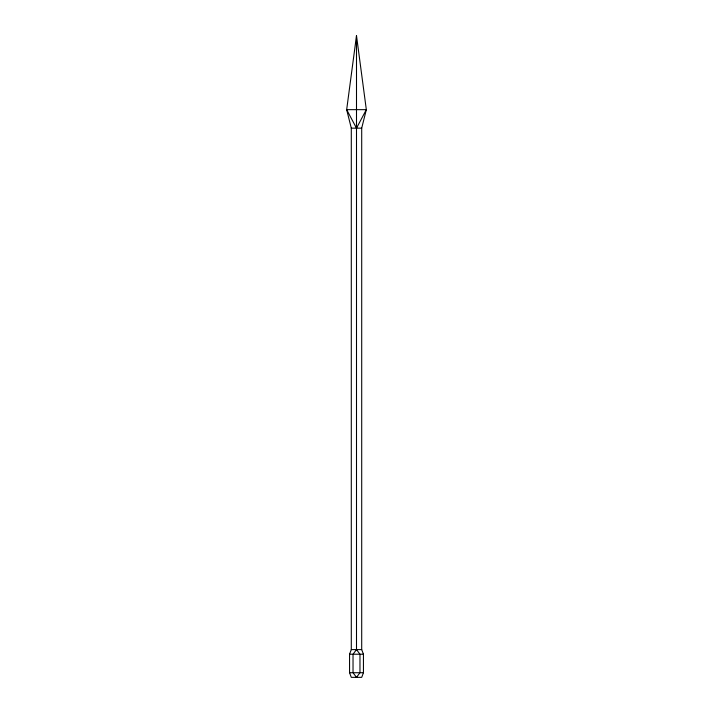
<?xml version="1.0" encoding="UTF-8"?>
<svg xmlns="http://www.w3.org/2000/svg" width="713" height="713" viewBox="0 0 713 713"><rect width="100%" height="100%" fill="white"/><g stroke="black" fill="none" stroke-linecap="round" stroke-linejoin="round"><path stroke-width="1.07" d="M356.5 35.65L346.67 109.659L351.295 128.162L351.295 649.596L349.557 654.222L349.557 672.724L351.295 677.35L361.705 677.35L363.443 672.724L363.443 654.222L361.705 649.596L361.705 128.162L366.33 109.659L356.5 35.65L356.5 649.596L353.033 654.222L353.033 672.724L356.5 677.35L359.967 672.724L359.967 654.222L356.5 649.596M351.295 128.162L361.705 128.162M351.295 649.596L361.705 649.596M349.557 654.222L363.443 654.222M349.557 672.724L363.443 672.724M366.33 109.659L356.5 128.162L346.67 109.659L366.33 109.659"/></g></svg>
